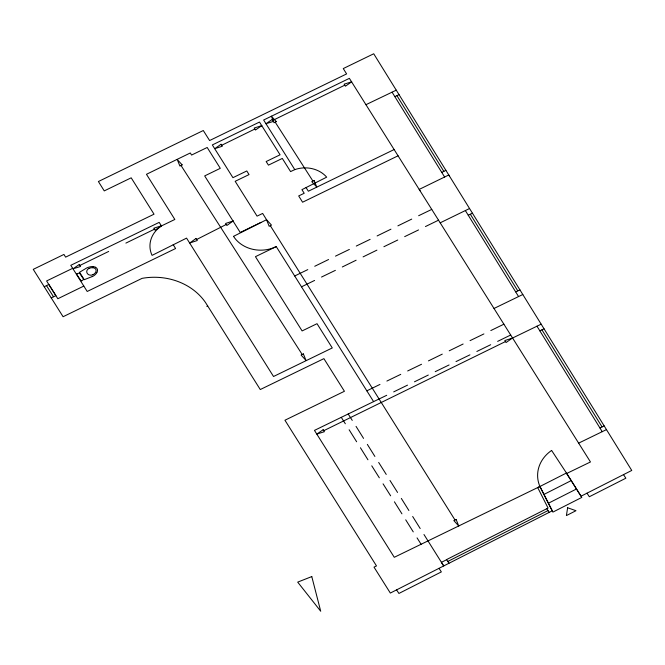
<?xml version="1.0" encoding="UTF-8"?>
<svg xmlns="http://www.w3.org/2000/svg" width="665" height="665" viewBox="0 0 665 665"><rect width="100%" height="100%" fill="white"/><g stroke="black" fill="none" stroke-linecap="round" stroke-linejoin="round"><path stroke-width="1" d="M77.057 273.739L76.791 274.454L80.872 280.663M77.09 273.731L79.434 272.983L83.657 279.242M386.722 395.293L373.605 401.618L276.233 246.59L255.451 256.673L302.11 330.929L317.022 323.689L332.276 347.945L273.531 376.498L186.566 238.12L152.069 255.377A28.354 24.73 -2.6 0 1 161.429 226M196.624 239.516L226.233 224.479M398.077 155.793L302.583 202.21L298.685 195.934L304.213 193.266L301.918 189.666L326.69 177.156A27.423 23.915 -2.6 0 0 294.786 169.633M233.556 236.324L266.54 219.708L271.486 225.111L269.167 226.291L266.54 219.708L262.642 213.432L257.064 216.133L235.169 181.304L249.034 174.596L246.798 170.963L232.933 177.671L212.335 144.928L259.483 122.061L280.081 154.804L266.158 161.537L268.444 165.136L282.309 158.428L290.588 171.603L294.778 169.608L263.639 120.016L349.383 78.345L590.47 461.959L566.746 473.463L551.601 450.429M206.832 306.39L207.704 305.95M543.92 494.452L571.21 480.596L581.8 497.42L552.889 512.1L539.922 486.489A35.977 31.371 -2.6 0 1 551.576 450.463M548.392 503.255L576.489 488.983M446.647 559.689L441.361 562.374L443.713 565.94L423.971 534.51M447.803 561.451L548.01 510.562M566.746 473.463L581.011 496.215L631.75 470.446L373.722 53.774L343.265 68.57L346.615 73.915L209.608 140.548L203.291 130.515L98.395 181.528L104.247 190.897L131.196 177.821L154.031 214.188L65.635 257.139L63.94 254.437L33.25 269.358L44.214 286.731L48.828 284.454L57.83 298.735L83.815 286.075L87.206 291.469L175.593 248.519L173.199 244.645M441.735 172.393L445.891 170.356M599.946 427.961L604.161 425.891M221.694 145.269L254.853 129.035M272.908 120.34L344.744 85.195M449.232 350.804L463.123 344.013M323.73 430.704L505.491 341.552M79.925 265.443L108.669 251.445M125.885 243.107L154.455 229.209M294.711 275.983L307.787 269.608M314.736 266.274L328.577 259.525M377.113 235.942L390.945 229.184M397.894 225.859L411.726 219.101M301.519 286.815L314.603 280.439M342.3 266.973L356.132 260.215M363.082 256.89L376.914 250.131M425.459 226.549L438.534 220.181M440.197 222.825L469.523 208.536M366.831 390.837L379.964 384.437M428.451 360.887L442.283 354.129M490.82 330.555L503.904 324.179M393.697 391.885L407.529 385.135M414.478 381.801L428.31 375.043M476.847 351.469L490.687 344.711M497.636 341.378L510.712 335.01M83.815 286.075L72.684 268.319L46.608 280.954L55.877 295.642L51.222 297.87L44.214 286.731M394.146 149.534L308.369 191.221L306.075 187.621M261.012 222.384L240.231 232.467L204.679 175.917L220.29 168.328L207.189 147.472L191.587 155.061L190.29 152.975L146.458 174.297L174.837 219.458L161.437 225.925L159.176 222.376L70.789 265.318L72.684 268.319M494.029 308.46L522.806 294.512M373.605 401.618L314.462 430.388L394.279 557.303L539.922 486.489L566.281 473.098L571.21 480.596M512.607 338.003L541.152 324.179M578.641 443.139L606.455 429.615M335.493 256.141L349.358 249.433M356.274 246.058L370.139 239.35M383.888 246.723L397.761 240.015M404.677 236.64L418.543 229.932M321.519 277.056L335.384 270.347M470.039 340.638L483.904 333.93M407.662 370.97L421.535 364.262M386.88 381.062L400.746 374.353M456.007 361.585L469.931 354.844M435.226 371.669L449.091 364.96M418.642 215.718L431.76 209.4M365.925 104.696L396.257 90.166M394.802 96.666L399.05 94.646M539.797 330.838L544.045 328.818M468.26 215.211L472.449 213.216M515.724 291.877L519.914 289.882M276.166 246.615L273.282 247.862A31.488 27.465 -2.6 0 1 235.227 238.743L233.523 236.399M92.211 276.582L84.255 279.682L79.542 272.276L86.758 267.945A13.225 11.538 -2.6 0 1 89.999 266.881A9.401 8.196 -2.6 0 1 92.909 266.565M80.889 280.688L81.753 280.888L83.649 279.35M449.34 175.843L448.784 174.986L419.224 189.4L420.022 190.73M623.504 474.627L625.856 478.202L589.34 496.747L586.987 493.172M546.78 508.7L549.199 512.366M448.991 563.255L446.581 559.589L548.06 508.052L537.719 487.603L539.922 486.539L552.249 510.82L390.33 593.055L374.013 567.12L376.49 565.932L284.936 420.222L344.428 391.278L323.897 358.643L260.273 389.54L205.51 302.517A60.424 52.693 -2.6 0 0 142.094 278.352L63.084 316.731L51.222 297.87M439.008 568.334L441.361 571.9L398.917 593.454L396.573 589.88M275.21 122.185L312.916 181.063M181.005 165.469L302.201 354.495M348.202 413.987L352.259 420.38M341.286 417.362L345.343 423.763M417.055 537.885L421.103 544.278M378.676 462.441L386.249 474.436M389.981 480.454L397.554 492.441M371.76 465.824L379.333 477.811M383.065 483.837L390.638 495.824M46.508 285.634L53.516 296.765M270.322 225.701L455.018 520.013M401.336 498.434L408.884 510.504M412.674 516.497L420.189 528.517M356.041 426.373L363.556 438.393M367.346 444.386L374.894 456.448M394.42 501.817L401.934 513.829M405.716 519.822L413.264 531.892M360.43 447.761L367.945 459.781M349.125 429.756L356.64 441.768M396.93 95.66L443.854 171.387M470.321 214.23L517.794 290.888M541.917 329.823L602.066 426.947M392.067 92.152L444.627 177.031M536.963 326.174L602.241 431.693M465.367 210.572L518.559 296.54M95.536 267.313A3.774 3.292 -2.6 0 1 97.481 270.372M92.909 266.623A6.575 5.736 -2.6 0 1 95.577 267.288M92.817 274.728A4.106 3.583 -2.6 0 1 87.24 273.382A4.106 3.583 -2.6 0 1 88.852 268.494M92.842 274.703A5.561 4.846 -2.6 0 0 94.472 273.664A6.326 5.511 -2.6 0 0 95.694 272.135A4.447 3.882 -2.6 0 0 96.084 270.564A3.109 2.71 -2.6 0 0 94.663 268.253A4.472 3.899 -2.6 0 0 92.867 267.704M92.876 267.762A5.711 4.979 -2.6 0 0 90.939 267.845A7.382 6.442 -2.6 0 0 88.869 268.552M97.547 270.339A6.592 5.752 -2.6 0 1 96.799 272.683M96.774 272.708A10.441 9.102 -2.6 0 1 94.812 275.002A9.875 8.612 -2.6 0 1 92.219 276.615M567.627 507.769L566.405 515.575L575.981 510.703L567.627 507.769M195.967 238.511L189.774 242.999L197.289 240.522L195.967 238.511M233.141 220.971L226.89 225.485L225.568 223.473L233.141 220.971M221.038 144.263L214.778 148.652L222.326 146.225L221.038 144.263M351.66 81.82L345.409 86.201L344.138 84.164L351.66 81.82M512.374 338.119L506.115 342.508L504.826 340.547L512.374 338.119M272.276 119.384L265.992 123.715L273.515 121.371L272.276 119.384M79.301 264.487L73.009 268.818L80.531 266.482L79.301 264.487M161.371 225.826L155.078 230.157L153.79 228.203L161.371 225.826M261.769 125.66L255.427 130.024L254.196 128.029L261.769 125.66M323.165 429.723L316.814 434.087L324.395 431.71L323.165 429.723M182.16 164.878L179.899 166.034L177.214 159.475L182.16 164.878M303.356 353.905L301.095 355.06L306.041 360.463L303.356 353.905M276.316 121.629L274.013 122.726L271.328 116.175L276.316 121.629M314.113 180.523L311.752 181.653L316.756 187.023L314.113 180.523M456.124 519.448L453.829 520.554L458.75 526.032L456.124 519.448M311.785 576.58L297.696 582.124L320.705 611.226L311.785 576.58"/></g></svg>
